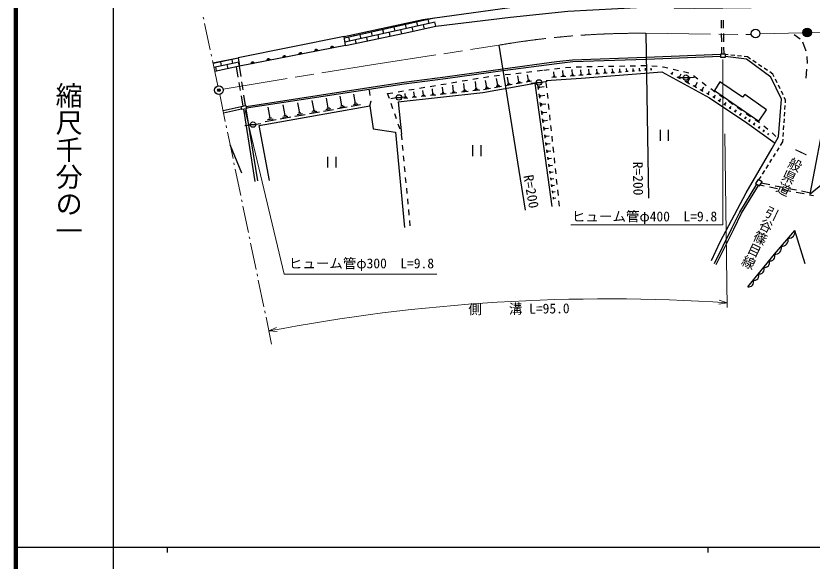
# Model space of a CAD drawing. Units: millimetres, scale not verified. Extents: x 40000 to 680000, y 20000 to 380000.
# Drawn here: x 40000 to 187260, y 202409 to 303220 of the extents above; entities that cross this region are included whole.
import ezdxf
from ezdxf.enums import TextEntityAlignment as Align

# ---------------------------------------------------------------- set-up
doc = ezdxf.new("R2010")
doc.units = ezdxf.units.MM
doc.header["$LTSCALE"] = 1000
doc.header["$PDMODE"] = 32
doc.header["$PDSIZE"] = 500
doc.linetypes.add('CHAIN', pattern=[18.5, 12, -1.5, 3.5, -1.5])
for name, color, linetype, lineweight in [('M-BGD', 7, 'Continuous', 25), ('M-BGD-EXST', 7, 'Continuous', 25), ('M-BMK', 2, 'CHAIN', 13), ('M-BMK-HTXT', 7, 'Continuous', 13), ('M-BMK-SRVR', 3, 'Continuous', 25), ('M-STR-HTXT', 7, 'Continuous', 13), ('M-STR-STRD', 7, 'Continuous', 25), ('M-TTL', 2, 'Continuous', 140), ('M-TTL-BAND', 7, 'Continuous', 25)]:
    doc.layers.add(name, color=color, linetype=linetype, lineweight=lineweight)
doc.layers.add('M-OTRS', color=6, linetype='Continuous')
doc.styles.add('@ＭＳ ゴシック', font='')
doc.styles.add('ＭＳ ゴシック', font='')
doc.styles.get('@ＭＳ ゴシック').set_extended_font_data('@MS Gothic')
doc.styles.get('ＭＳ ゴシック').set_extended_font_data('MS Gothic')

msp = doc.modelspace()

# ---------------------------------------------------------------- linework, layer by layer
at = {"layer": 'M-BGD'}
for p, q in [((117387, 302796), (100777, 299085)), ((117519, 302057), (100865, 298337)), ((113127, 301844), (113075, 302078)), ((114340, 301346), (114176, 302078)), ((115226, 302313), (115176, 302536)), ((116438, 301815), (116275, 302547)), ((117324, 302781), (117312, 302834)), ((117651, 301318), (117487, 302049)), ((170509, 300951), (170486, 302451)), ((170809, 302459), (170833, 300959)), ((106832, 300438), (106773, 300702)), ((108045, 299940), (107882, 300672)), ((108931, 300907), (108874, 301160)), ((110143, 300409), (109980, 301141)), ((111029, 301375), (110975, 301619)), ((111355, 299918), (111193, 300643)), ((112242, 300878), (112078, 301610)), ((113454, 300380), (113291, 301112)), ((115553, 300849), (115389, 301581)), ((101750, 298534), (101587, 299266)), ((102636, 299501), (102572, 299785)), ((103848, 299003), (103685, 299735)), ((104734, 299969), (104673, 300243)), ((105039, 298605), (104898, 299237)), ((105947, 299472), (105783, 300204)), ((107144, 299043), (106996, 299706)), ((109249, 299480), (109094, 300175)), ((170546, 298451), (170524, 299951)), ((170849, 299959), (170872, 298459)), ((100934, 297752), (81338, 293916)), ((102934, 298168), (102799, 298769)), ((170580, 296198), (170561, 297452)), ((170888, 297459), (170908, 296210)), ((171735, 296034), (171165, 296099)), ((76442, 294515), (81114, 295453)), ((81121, 295403), (76458, 294441)), ((81230, 294660), (76613, 293707)), ((76824, 294517), (76809, 294589)), ((78028, 293999), (77877, 294734)), ((78930, 294951), (78917, 295012)), ((80134, 294434), (79982, 295168)), ((81035, 295385), (81025, 295435)), ((81114, 295453), (81338, 293916)), ((81338, 293916), (81187, 294651)), ((172977, 295894), (172232, 295978)), ((174219, 295753), (173474, 295838)), ((175286, 295633), (174716, 295697)), ((175890, 295228), (175286, 295633)), ((176928, 294532), (176305, 294950)), ((81338, 293916), (76768, 292973)), ((77127, 293047), (76975, 293782)), ((79233, 293482), (79081, 294216)), ((80711, 293787), (81040, 291886)), ((81635, 292004), (81338, 293916)), ((136427, 293060), (137420, 293176)), ((137646, 293203), (138640, 293315)), ((139634, 293428), (140627, 293540)), ((141230, 292215), (141167, 293098)), ((141621, 293652), (142615, 293765)), ((142964, 292352), (142898, 293289)), ((143613, 293803), (144613, 293822)), ((144529, 292430), (144466, 293233)), ((145613, 293842), (146613, 293861)), ((146002, 292546), (145939, 293349)), ((147532, 292648), (147475, 293379)), ((147613, 293881), (148612, 293900)), ((148993, 292746), (148940, 293407)), ((149612, 293920), (150612, 293939)), ((150387, 292839), (150340, 293435)), ((151612, 293959), (152612, 293978)), ((151718, 292928), (151676, 293461)), ((152989, 293013), (152952, 293486)), ((153611, 293998), (154611, 294017)), ((154307, 293103), (154099, 293086)), ((154203, 293094), (154170, 293509)), ((155549, 293096), (155189, 293068)), ((155369, 293082), (155333, 293532)), ((155611, 294037), (156611, 294056)), ((156628, 293181), (156320, 293157)), ((156474, 293169), (156443, 293554)), ((157618, 293259), (157387, 293241)), ((157502, 293250), (157480, 293539)), ((157608, 294019), (158602, 293911)), ((159596, 293803), (159740, 293787)), ((159740, 293787), (160574, 293595)), ((161548, 293369), (162522, 293144)), ((177967, 293836), (177344, 294254)), ((179005, 293141), (178382, 293558)), ((124528, 291529), (125514, 291696)), ((126499, 291863), (127175, 291978)), ((127175, 291978), (127488, 292015)), ((128481, 292131), (129474, 292247)), ((129136, 290386), (128902, 291678)), ((130467, 292363), (131461, 292479)), ((131119, 290720), (130903, 291912)), ((132454, 292596), (133447, 292712)), ((133007, 291038), (132809, 292135)), ((134440, 292828), (135433, 292944)), ((134805, 291340), (134623, 292347)), ((139978, 291905), (139151, 291846)), ((139764, 291993), (139350, 291964)), ((139653, 292089), (139447, 292075)), ((139550, 292082), (139491, 292909)), ((141687, 292026), (140804, 291963)), ((141458, 292121), (141017, 292089)), ((141340, 292223), (141120, 292207)), ((143450, 292151), (142512, 292084)), ((143207, 292251), (142738, 292218)), ((143082, 292360), (142847, 292344)), ((144946, 292260), (144143, 292197)), ((144738, 292345), (144336, 292313)), ((144629, 292438), (144429, 292422)), ((146420, 292377), (145617, 292313)), ((146211, 292461), (145810, 292430)), ((146103, 292554), (145902, 292538)), ((147912, 292494), (147181, 292437)), ((147715, 292662), (147349, 292634)), ((149336, 292606), (148675, 292554)), ((149158, 292759), (148827, 292733)), ((150697, 292714), (150101, 292667)), ((150536, 292851), (150238, 292827)), ((151995, 292816), (151463, 292774)), ((151851, 292939), (151585, 292918)), ((153235, 292914), (152762, 292877)), ((153107, 293023), (152871, 293004)), ((154419, 293007), (154004, 292974)), ((161456, 292381), (161127, 292562)), ((161291, 292472), (161518, 292883)), ((162940, 291561), (162308, 291910)), ((162870, 291806), (162553, 291981)), ((162712, 291893), (163061, 292526)), ((163497, 292919), (164471, 292694)), ((164319, 291084), (164802, 291958)), ((165314, 292190), (166109, 291583)), ((180024, 292458), (179420, 292862)), ((180259, 291976), (180024, 292458)), ((81211, 290900), (81467, 289422)), ((82018, 289533), (81788, 291016)), ((116640, 290191), (117626, 290358)), ((118612, 290526), (119598, 290693)), ((120584, 290860), (121570, 291027)), ((120943, 289241), (120816, 290393)), ((122556, 291195), (123542, 291362)), ((122983, 289490), (122846, 290737)), ((125123, 289751), (124975, 291099)), ((127075, 290013), (126841, 291304)), ((129840, 290180), (128549, 289946)), ((129488, 290283), (128842, 290166)), ((129297, 290416), (128974, 290357)), ((131769, 290530), (130577, 290314)), ((131444, 290625), (130848, 290517)), ((131268, 290747), (130970, 290693)), ((133606, 290863), (132509, 290664)), ((133307, 290950), (132758, 290851)), ((133145, 291063), (132870, 291013)), ((135354, 291180), (134348, 290997)), ((135080, 291260), (134577, 291169)), ((134931, 291363), (134680, 291317)), ((136003, 290789), (139135, 267983)), ((136672, 289597), (136555, 290450)), ((136749, 289825), (136690, 290251)), ((136841, 289946), (136812, 290159)), ((136826, 290053), (137679, 290170)), ((138208, 289923), (138102, 290917)), ((164636, 290624), (163761, 291107)), ((164477, 290854), (164040, 291096)), ((164428, 291024), (164210, 291144)), ((165960, 289893), (165252, 290283)), ((165832, 290079), (165478, 290274)), ((165792, 290216), (165615, 290314)), ((165704, 290265), (166095, 290972)), ((166904, 290977), (167699, 290370)), ((180807, 290853), (180478, 291527)), ((181356, 289729), (181027, 290403)), ((102802, 287041), (102498, 288757)), ((105550, 288520), (105382, 289505)), ((108753, 288853), (109739, 289021)), ((109069, 287951), (108753, 288853)), ((110725, 289188), (111711, 289355)), ((112086, 288161), (112005, 288899)), ((112697, 289522), (113683, 289689)), ((113692, 288357), (113603, 289170)), ((114668, 289857), (115654, 290024)), ((115377, 288562), (115278, 289454)), ((117401, 288683), (116914, 288629)), ((117266, 288791), (117022, 288764)), ((117144, 288778), (117037, 289752)), ((119557, 288797), (118496, 288680)), ((119278, 288900), (118747, 288842)), ((119130, 289018), (118865, 288989)), ((118998, 289004), (118881, 290065)), ((121550, 289016), (120398, 288889)), ((121247, 289129), (120670, 289065)), ((121087, 289257), (120799, 289225)), ((123641, 289246), (122393, 289109)), ((123312, 289368), (122688, 289299)), ((123139, 289507), (122827, 289473)), ((125834, 289488), (124486, 289339)), ((125479, 289619), (124805, 289545)), ((125292, 289769), (124955, 289732)), ((127779, 289807), (126488, 289573)), ((127427, 289910), (126781, 289793)), ((127236, 290042), (126913, 289984)), ((136890, 288009), (136778, 288824)), ((136964, 288227), (136908, 288634)), ((138421, 287934), (138315, 288928)), ((167144, 289239), (166585, 289547)), ((167081, 289455), (166802, 289609)), ((166942, 289532), (167250, 290091)), ((168224, 288642), (167784, 288885)), ((168174, 288812), (167955, 288934)), ((168065, 288873), (168307, 289312)), ((168506, 289780), (169327, 289208)), ((170147, 288637), (170968, 288065)), ((181904, 288606), (181575, 289280)), ((81638, 288437), (81967, 286536)), ((82467, 286633), (82171, 288545)), ((92485, 285260), (92145, 287176)), ((95139, 285719), (94808, 287583)), ((97743, 286168), (97421, 287982)), ((100297, 286609), (99984, 288373)), ((105474, 286565), (105721, 287517)), ((105721, 287517), (105718, 287534)), ((110674, 287316), (111318, 281364)), ((112475, 288017), (111738, 287936)), ((112271, 288182), (111902, 288141)), ((114121, 288199), (113308, 288109)), ((113906, 288278), (113500, 288233)), ((113794, 288368), (113590, 288346)), ((115847, 288389), (114955, 288290)), ((115612, 288475), (115166, 288426)), ((115488, 288575), (115265, 288550)), ((117658, 288588), (116683, 288481)), ((137103, 286459), (136996, 287236)), ((137051, 288343), (137023, 288546)), ((137037, 288444), (137852, 288556)), ((169260, 287987), (168896, 288228)), ((169229, 288138), (169048, 288259)), ((169139, 288199), (169380, 288562)), ((170263, 287322), (169917, 287551)), ((170234, 287465), (170061, 287580)), ((170147, 287523), (170376, 287868)), ((171084, 286777), (171355, 287186)), ((171788, 287494), (172609, 286922)), ((182359, 287675), (182123, 288157)), ((182326, 287172), (182359, 287675)), ((81679, 286410), (78315, 285690)), ((78392, 285317), (81748, 286055)), ((84273, 272623), (82177, 285976)), ((82543, 286047), (84665, 272746)), ((84997, 282929), (105474, 286565)), ((87022, 284317), (86663, 286339)), ((89780, 284793), (89430, 286761)), ((95372, 285760), (94906, 285677)), ((98730, 285876), (96917, 285553)), ((98237, 286022), (97330, 285861)), ((97970, 286208), (97516, 286128)), ((101257, 286324), (99493, 286011)), ((100777, 286467), (99895, 286310)), ((100517, 286648), (100076, 286570)), ((103736, 286765), (102021, 286460)), ((103269, 286903), (102411, 286751)), ((103017, 287079), (102588, 287003)), ((109729, 286063), (109399, 287007)), ((137311, 284946), (137209, 285685)), ((137270, 286680), (137217, 287068)), ((137243, 286874), (138020, 286981)), ((138633, 285945), (138527, 286940)), ((171248, 286668), (170920, 286885)), ((172215, 286026), (171905, 286232)), ((172060, 286129), (172317, 286516)), ((173019, 285492), (173262, 285858)), ((173430, 286350), (174250, 285779)), ((182244, 285925), (182293, 286673)), ((186892, 270232), (189898, 286013)), ((87274, 284362), (86769, 284273)), ((90851, 284476), (88883, 284127)), ((90315, 284635), (89332, 284460)), ((90026, 284837), (89534, 284750)), ((93528, 284952), (91613, 284611)), ((93007, 285106), (92049, 284936)), ((92725, 285303), (92246, 285218)), ((96154, 285418), (94290, 285087)), ((95647, 285568), (94715, 285403)), ((110390, 284175), (110059, 285119)), ((137470, 285156), (137419, 285526)), ((137445, 285341), (138184, 285442)), ((138845, 283957), (138739, 284951)), ((173166, 285395), (172873, 285590)), ((174099, 284776), (173824, 284959)), ((173961, 284867), (174190, 285212)), ((175016, 284167), (174757, 284339)), ((174887, 284253), (175102, 284577)), ((175071, 285207), (175891, 284636)), ((182162, 284677), (182211, 285426)), ((86875, 272778), (84997, 282929)), ((88122, 283992), (86101, 283633)), ((87572, 284155), (86561, 283975)), ((111050, 282287), (110720, 283231)), ((137514, 283467), (137417, 284171)), ((137665, 283667), (137617, 284019)), ((137641, 283843), (138345, 283940)), ((139058, 281968), (138952, 282962)), ((175772, 283652), (175521, 283832)), ((175646, 283742), (175871, 284056)), ((176635, 283035), (176384, 283215)), ((176510, 283125), (176734, 283439)), ((176712, 284064), (177532, 283493)), ((177408, 282483), (177629, 282793)), ((178321, 282878), (179102, 282254)), ((181999, 282183), (182048, 282931)), ((182080, 283430), (182129, 284179)), ((111417, 280335), (111321, 281330)), ((137712, 282024), (137620, 282692)), ((137856, 282214), (137810, 282548)), ((137833, 282381), (138501, 282473)), ((159154, 282144), (159154, 280144)), ((160654, 282144), (160654, 280144)), ((177532, 282395), (177284, 282572)), ((178374, 281794), (178164, 281944)), ((178269, 281869), (178456, 282131)), ((179180, 281217), (179007, 281341)), ((179094, 281279), (179249, 281497)), ((179883, 281629), (179964, 281564)), ((179964, 281564), (180570, 280904)), ((181917, 280936), (181966, 281684)), ((137905, 280615), (137818, 281249)), ((138042, 280795), (137999, 281112)), ((138094, 279239), (138012, 279839)), ((138020, 280954), (138654, 281041)), ((139270, 279979), (139164, 280974)), ((181435, 279269), (181851, 279934)), ((181851, 279934), (181884, 280437)), ((81766, 274159), (79627, 279380)), ((111608, 278344), (111512, 279339)), ((124461, 279307), (124461, 277307)), ((125961, 279307), (125961, 277307)), ((138224, 279409), (138183, 279709)), ((138279, 277895), (138201, 278462)), ((138203, 279559), (138804, 279642)), ((138401, 278056), (138362, 278340)), ((139483, 277991), (139376, 278985)), ((180772, 278209), (181170, 278845)), ((97661, 277179), (97661, 275179)), ((99161, 277179), (99161, 275179)), ((111799, 276353), (111703, 277348)), ((138382, 278198), (138949, 278276)), ((138459, 276582), (138386, 277118)), ((138575, 276735), (138538, 277003)), ((138556, 276869), (139092, 276942)), ((139695, 276002), (139589, 276996)), ((180109, 277150), (180507, 277785)), ((138635, 275301), (138566, 275806)), ((138744, 275445), (138709, 275697)), ((138727, 275571), (139231, 275640)), ((178782, 275031), (179180, 275666)), ((179446, 276090), (179844, 276726)), ((111990, 274362), (111894, 275358)), ((138807, 274050), (138742, 274524)), ((138909, 274185), (138877, 274422)), ((138893, 274303), (139367, 274368)), ((139907, 274013), (139801, 275008)), ((178119, 273971), (178517, 274607)), ((112181, 272371), (112086, 273367)), ((138975, 272828), (138914, 273272)), ((139071, 272954), (139040, 273176)), ((139055, 273065), (139499, 273126)), ((140120, 272024), (140014, 273019)), ((177438, 272883), (177854, 273547)), ((112372, 270381), (112277, 271376)), ((139139, 271635), (139082, 272050)), ((139228, 271753), (139200, 271961)), ((139214, 271857), (139629, 271914)), ((140332, 270036), (140226, 271030)), ((177639, 271957), (178426, 271802)), ((179446, 271955), (177840, 272274)), ((179407, 271609), (180879, 271319)), ((181898, 271469), (180427, 271761)), ((181860, 271126), (183332, 270836)), ((184351, 270983), (182879, 271275)), ((189219, 272185), (186892, 270232)), ((139299, 270470), (139246, 270857)), ((139272, 270663), (139755, 270730)), ((139455, 269332), (139406, 269691)), ((139430, 269512), (139879, 269573)), ((184313, 270643), (185784, 270354)), ((186938, 270471), (185332, 270789)), ((186766, 270161), (187552, 270006)), ((112564, 268390), (112468, 269385)), ((140544, 268047), (140438, 269041)), ((112755, 266399), (112659, 267394)), ((112946, 264408), (112850, 265403)), ((186002, 257400), (184065, 263564))]:
    msp.add_line(p, q, dxfattribs=at)
for points in [[(100742, 299385), (115237, 302550), (131811, 304818), (145799, 306412), (155378, 306824), (168855, 306511), (186545, 306743)], [(100934, 297752), (111801, 300011), (117651, 301318), (131469, 302996), (142066, 304128), (155969, 304831), (161605, 304825), (161732, 304740), (165504, 304650), (186526, 304879)], [(100934, 297752), (100742, 299385), (81114, 295453)], [(82584, 286463), (105300, 289997), (111770, 290958), (119411, 291960), (130055, 293414), (140006, 294782), (142962, 295131), (156566, 295615), (170378, 296144)], [(82630, 286229), (105349, 289698), (111781, 290651), (119451, 291660), (130086, 293105), (140058, 294430), (142980, 294782), (156580, 295229), (170393, 295758)], [(181071, 280856), (181621, 287851), (179638, 291913), (175150, 295236), (171179, 295710)], [(138065, 291268), (144561, 291729), (159475, 292904), (168260, 288051), (175221, 283431), (180419, 279718)], [(110674, 287316), (126372, 289044), (136003, 290789)], [(105474, 286565), (106098, 282362), (110205, 281714), (111872, 264120)], [(168627, 257984), (170241, 261457), (175084, 270479), (179883, 278780), (181071, 280856)], [(169184, 257434), (172416, 263954), (173896, 266961), (177044, 272087)], [(169527, 257264), (172759, 263784), (174232, 266776), (177368, 271883)], [(175349, 253149), (180290, 259141), (184065, 263564)]]:
    msp.add_lwpolyline(points, dxfattribs=at)
for points in [[(170377, 296191), (171160, 296219), (171185, 295548), (170402, 295520)], [(169216, 289456), (177416, 283745), (178833, 285836), (174818, 288689), (174380, 288209), (170192, 291055)], [(81666, 286477), (82548, 286648), (82660, 286070), (81778, 285899)], [(177272, 272987), (176800, 272241), (177528, 271781), (178000, 272527)]]:
    msp.add_lwpolyline(points, close=True, dxfattribs=at)
for centre, radius, start, end in [((98507, 297222), 354, 19.87251, 182.27769), ((98507, 297222), 283, 22.09655, 180.05365), ((92619, 296069), 354, 19.87251, 182.27769), ((92619, 296069), 283, 22.09655, 180.05365), ((92619, 296069), 212, 25.84288, 176.30733), ((92619, 296069), 142, 33.55461, 168.5956), ((92619, 296069), 100, 43.87227, 158.27794), ((95563, 296645), 354, 19.87251, 182.27769), ((95563, 296645), 283, 22.09655, 180.05365), ((95563, 296645), 212, 25.84288, 176.30733), ((95563, 296645), 142, 33.55461, 168.5956), ((95563, 296645), 100, 43.87227, 158.27794), ((98507, 297222), 212, 25.84288, 176.30733), ((98507, 297222), 142, 33.55461, 168.5956), ((98507, 297222), 100, 43.87227, 158.27794), ((83786, 294340), 354, 19.87251, 182.27769), ((83786, 294340), 283, 22.09655, 180.05365), ((83786, 294340), 212, 25.84288, 176.30733), ((86730, 294916), 354, 19.87251, 182.27769), ((86730, 294916), 283, 22.09655, 180.05365), ((86730, 294916), 212, 25.84288, 176.30733), ((86730, 294916), 142, 33.55461, 168.5956), ((86730, 294916), 100, 43.87227, 158.27794), ((89675, 295493), 354, 19.87251, 182.27769), ((89675, 295493), 283, 22.09655, 180.05365), ((89675, 295493), 212, 25.84288, 176.30733), ((89675, 295493), 142, 33.55461, 168.5956), ((89675, 295493), 100, 43.87227, 158.27794), ((83786, 294340), 142, 33.55461, 168.5956), ((83786, 294340), 100, 43.87227, 158.27794), ((182912, 263274), 1189, 264.94745, 14.10044), ((181653, 261800), 1189, 264.94745, 14.10044), ((180395, 260325), 1189, 264.94745, 14.10044), ((178535, 257568), 853, 254.94217, 26.03484), ((179524, 258766), 853, 254.94217, 26.03484), ((177547, 256369), 853, 254.94217, 26.03484), ((176559, 255171), 853, 254.94217, 26.03484), ((175571, 253973), 853, 254.94217, 26.03484)]:
    msp.add_arc(centre, radius, start, end, dxfattribs=at)
at = {"layer": 'M-BGD-EXST'}
for p, q in [((163426, 291795), (162427, 291748)), ((163426, 291819), (164426, 291819)), ((164424, 291851), (165422, 291917)), ((136260, 290855), (135267, 290736)), ((136257, 290914), (137257, 290914)), ((137251, 290992), (138238, 291148)), ((110339, 288052), (109356, 287871)), ((110331, 288143), (111331, 288143)), ((111330, 288181), (112327, 288258)), ((83350, 283047), (82361, 282903)), ((83345, 283119), (84345, 283119)), ((84340, 283191), (85329, 283337))]:
    msp.add_line(p, q, dxfattribs=at)
for centre in [(163926, 291819), (136757, 290914), (110831, 288143), (83845, 283119)]:
    msp.add_circle(centre, 500, dxfattribs=at)
at = {"layer": 'M-BMK'}
for p, q in [((156502, 300007), (176041, 299772)), ((177615, 299889), (185559, 300105))]:
    msp.add_line(p, q, dxfattribs=at)
for points in [[(187154, 300119), (242077, 301249), (252020, 301342), (257350, 301185)], [(78331, 289690), (105792, 294182), (129335, 297814)]]:
    msp.add_lwpolyline(points, dxfattribs=at)
msp.add_arc((155172, 147054), 152959, 89.50209, 99.7249, dxfattribs=at)
at = {"layer": 'M-BMK-HTXT'}
for p, q in [((74736, 302597), (74654, 302989)), ((75934, 296922), (74901, 301815)), ((76182, 295748), (76099, 296140)), ((77339, 290269), (76347, 294966)), ((77687, 288710), (78726, 283713)), ((78889, 282929), (78970, 282538)), ((79133, 281755), (80152, 276859)), ((80315, 276076), (80396, 275684)), ((80559, 274901), (81577, 270006)), ((81740, 269223), (81822, 268831)), ((81985, 268048), (83003, 263153)), ((83166, 262370), (83247, 261978)), ((83410, 261195), (84428, 256299)), ((84591, 255516), (84673, 255125)), ((84836, 254341), (85854, 249446)), ((86017, 248663), (86098, 248271)), ((86261, 247488), (87301, 242491))]:
    msp.add_line(p, q, dxfattribs=at)
at = {"layer": 'M-BMK-SRVR'}
for p, q in [((156502, 300007), (157001, 269500)), ((129335, 297814), (134206, 267272))]:
    msp.add_line(p, q, dxfattribs=at)
for centre, radius in [((176819, 299960), 800), ((186356, 300172), 800), ((186356, 300172), 726), ((186356, 300172), 651), ((186356, 300172), 578), ((186356, 300172), 486), ((186356, 300172), 378), ((186356, 300172), 298), ((186356, 300172), 205), ((186356, 300172), 87.8), ((77554, 289499), 800)]:
    msp.add_circle(centre, radius, dxfattribs=at)
at = {"layer": 'M-OTRS'}
msp.add_point((77554, 289499), dxfattribs=at)
at = {"layer": 'M-STR-HTXT'}
for p, q in [((171141, 281408), (171553, 249279)), ((171542, 250181), (170069, 250654)), ((171542, 250181), (170020, 249905)), ((86788, 244959), (88190, 245609)), ((86788, 244959), (88331, 244872))]:
    msp.add_line(p, q, dxfattribs=at)
for points in [[(170757, 295141), (170757, 264599), (142621, 264599)], [(82432, 285709), (89623, 255484), (117846, 255484)]]:
    msp.add_lwpolyline(points, dxfattribs=at)
msp.add_arc((149553, -83341), 334245, 86.22804, 100.82341, dxfattribs=at)
at = {"layer": 'M-STR-STRD'}
for p, q in [((183942, 299777), (185047, 298977)), ((185501, 298438), (186135, 296742)), ((186303, 295725), (186344, 294453)), ((186258, 293394), (186129, 291741))]:
    msp.add_line(p, q, dxfattribs=at)
at = {"layer": 'M-TTL'}
msp.add_line((40000, 380000), (40000, 20000), dxfattribs=at)
at = {"layer": 'M-TTL-BAND'}
for p, q in [((58000, 370000), (58000, 20000)), ((40000, 205000), (579000, 205000)), ((68000, 205000), (68000, 204000)), ((168000, 205000), (168000, 204000))]:
    msp.add_line(p, q, dxfattribs=at)

# ---------------------------------------------------------------- texts
at = {"layer": 'M-BMK-HTXT', "style": '@ＭＳ ゴシック'}
for s, p in [('一', (183832, 278622)), ('般', (182760, 276364)), ('県', (181688, 274106)), ('道', (180616, 271847)), ('引', (178472, 267330)), ('谷', (177400, 265072)), ('篠', (176328, 262813)), ('目', (175255, 260555)), ('線', (174183, 258296))]:
    msp.add_text(s, height=1833, rotation=244.606, dxfattribs=at).set_placement(p, align=Align.BOTTOM_CENTER)
at = {"layer": 'M-BMK-SRVR', "style": 'ＭＳ ゴシック'}
for rotation, p in [(271.073, (155020, 276262)), (279.834, (134773, 273823))]:
    msp.add_text('R=200', height=1833, rotation=rotation, dxfattribs=at).set_placement(p, align=Align.MIDDLE_LEFT)
at = {"layer": 'M-STR-HTXT', "style": 'ＭＳ ゴシック'}
for s, p in [('ヒューム管φ400\u3000L=9.8', (156270, 266142)), ('ヒューム管φ300\u3000L=9.8', (103904, 257462))]:
    msp.add_text(s, height=1833, dxfattribs=at).set_placement(p, align=Align.MIDDLE_CENTER)
msp.add_text('側\u3000\u3000溝 L=95.0', height=1833, rotation=0.6, dxfattribs=at).set_placement((133057, 247591), align=Align.BOTTOM_CENTER)
at = {"layer": 'M-TTL-BAND', "style": '@ＭＳ ゴシック'}
msp.add_text('縮尺千分の一', height=3666, rotation=270, dxfattribs=at).set_placement((49777, 261030), align=Align.MIDDLE_RIGHT)

doc.saveas('drawing.dxf')
